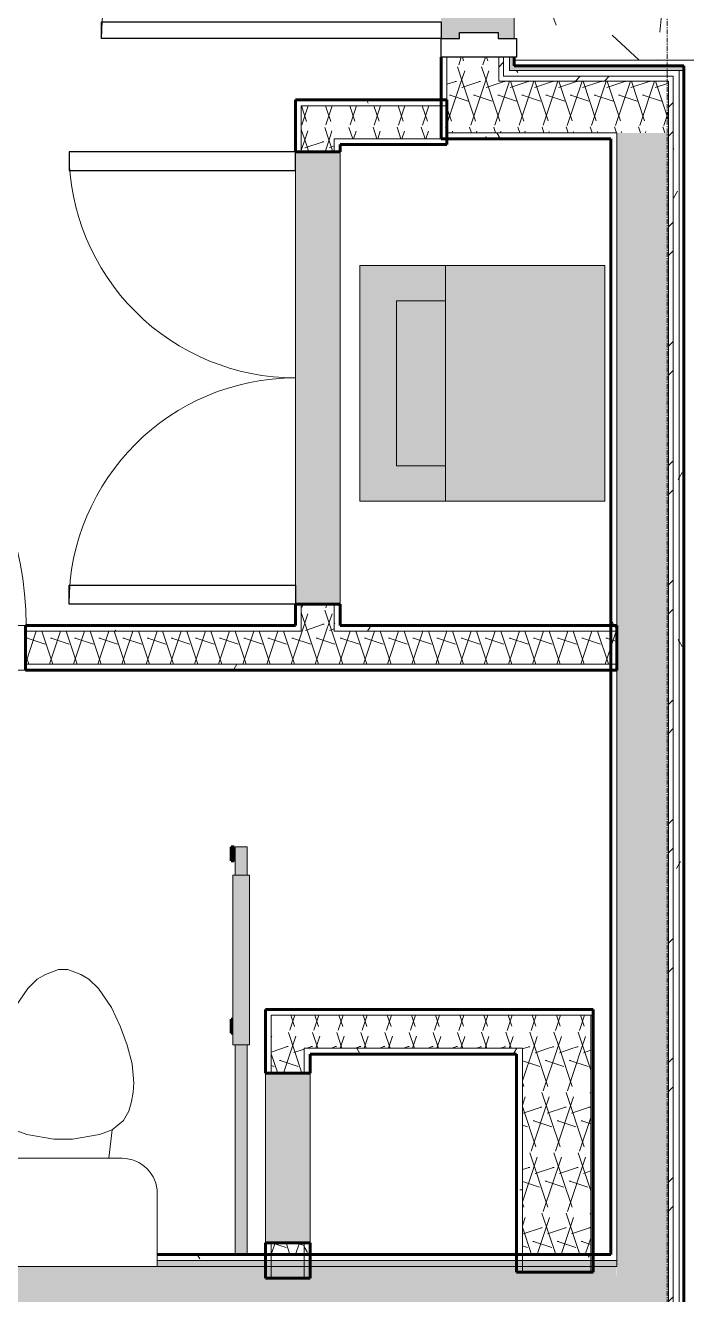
# Model space of a CAD drawing. Header units: inches. Extents: x -4169 to -1846, y 9706 to 12377.
# Drawn here: x -3549.4 to -3479.3, y 10838.2 to 10972.9 of the extents above; entities that cross this region are included whole.
import ezdxf

# ---------------------------------------------------------------- set-up
doc = ezdxf.new("R2010")
doc.units = ezdxf.units.IN
doc.header["$MEASUREMENT"] = 0
doc.linetypes.add('Grid Line 1_2_', pattern=[0.875, 0.5, -0.125, 0.125, -0.125])
for name, color, linetype, lineweight in [('0-1', 7, 'Continuous', 5), ('0-2', 50, 'Continuous', 18), ('A-CLNG', 13, 'Continuous', 18), ('A-CLNG-PATT-1', 252, 'Continuous', 18), ('A-DOOR', 31, 'Continuous', 18), ('A-DOOR-1', 250, 'Continuous', 9), ('A-DOOR-2', 90, 'Continuous', 30), ('A-DOOR-3', 135, 'Continuous', 18), ('A-DOOR-4', 50, 'Continuous', 18), ('A-DOOR-5', 10, 'Continuous', 60), ('A-DOOR-6', 31, 'Continuous', 30), ('A-DOOR-7', 31, 'Continuous', 9), ('A-DOOR-FRAM', 31, 'Continuous', 30), ('A-WALL', 113, 'Continuous', 18), ('A-WALL-1', 8, 'Continuous', 5), ('A-WALL-4', 10, 'Continuous', 60), ('A-WALL-5', 50, 'Continuous', 18), ('A-WALL-PATT-1', 250, 'Continuous', 9), ('A-WALL-PATT-2', 253, 'Continuous', 9), ('A-WALL-PATT-4', 111, 'Continuous', 9), ('I-WALL', 2, 'Continuous', 18), ('I-WALL-2', 2, 'Continuous', 5), ('I-WALL-3', 2, 'Continuous', 60), ('P-SANR-FIXT-1', 9, 'Continuous', 9), ('P-SANR-FIXT-2', 250, 'Continuous', 9), ('S-GRID-1', 1, 'Grid Line 1_2_', 9)]:
    doc.layers.add(name, color=color, linetype=linetype, lineweight=lineweight)
pattern_1 = [(0, (0, 0), (20.48, 5.12), [0.845, -14.515, 0.845, -14.515, -81.92]), (0, (0, 0), (20.48, 5.12), [-30.72, 0.845, -29.875, 0.845, -14.515, -35.84]), (0, (0, 0), (20.48, 5.12), [-76.8, 0.845, -9.395, 0.845, -24.755]), (120, (7.68, 2.56), (-14.67405, 15.1762003), [0.845, -14.515, 0.845, -14.515, -81.92]), (120, (7.68, 2.56), (-14.67405, 15.1762003), [-30.72, 0.845, -29.875, 0.845, -14.515, -35.84]), (120, (7.68, 2.56), (-14.67405, 15.1762003), [-76.8, 0.845, -9.395, 0.845, -24.755]), (240, (10.24, 12.8), (-5.80595, -20.2962003), [0.845, -14.515, 0.845, -14.515, -81.92]), (240, (10.24, 12.8), (-5.80595, -20.2962003), [-30.72, 0.845, -29.875, 0.845, -14.515, -35.84]), (240, (10.24, 12.8), (-5.80595, -20.2962003), [-76.8, 0.845, -9.395, 0.845, -24.755])]
pattern_2 = [(161.57, (0.32, 0.32), (-2.560496185, -0.000537386), [0, -18.214, 2.022, 0]), (18.43, (-0.32, 0.32), (-2.560496185, 0.000537386), [0, -18.214, 2.022, 0]), (108.43, (0.32, 0.32), (1.27922091, -6.400876726), [6.07, -14.166]), (71.57, (-0.32, 0.32), (1.27922091, 6.400876726), [6.07, -14.166])]
pattern_3 = [(45, (0, 0), (-6.335677, 6.335677), []), (45, (0, 9.6), (-6.335677, 6.335677), [])]

# ---------------------------------------------------------------- blocks, each defined once
blk = doc.blocks.new('SWING - SINGLE - FLUSH - 2-10 x 6-8 - PRIVACY-2632540-ENLARGED RCP - 2ND FLOOR PLAN')
at = {"layer": 'A-DOOR-1'}
blk.add_arc((17, -2.37), 34.07, 180, 266.6343, dxfattribs=at)
at = {"layer": 'A-DOOR-2'}
for p, q in [((15, -2.37), (15, -36.38)), ((17, -2.37), (15, -2.37)), ((17, -2.37), (17, -36.38)), ((17, -36.38), (15, -36.38))]:
    blk.add_line(p, q, dxfattribs=at)
blk = doc.blocks.new('Stacked Washer and Dryer - 26_x25_ - Private-1352637-ENLARGED RCP - 2ND FLOOR PLAN')
at = {"layer": 'P-SANR-FIXT-1'}
blk.add_hatch(color=256, dxfattribs=at).paths.add_polyline_path([(8.26, -12.5), (26, -12.5), (26, 12.5), (0, 12.5), (0, -12.5)], flags=0)
at = {"layer": 'P-SANR-FIXT-2'}
for p, q in [((26, 12.5), (0, 12.5)), ((0, -12.5), (0, 12.5)), ((16.91, 12.5), (16.91, -12.5)), ((26, 12.5), (26, -12.5)), ((16.91, 8.75), (22.09, 8.75)), ((22.09, 8.75), (22.09, -8.75)), ((22.09, -8.75), (16.91, -8.75)), ((0, -12.5), (26, -12.5))]:
    blk.add_line(p, q, dxfattribs=at)
blk = doc.blocks.new('SWING - DOUBLE - FLUSH - 4-0 x 6-8 - DUMMY-2639956-ENLARGED RCP - 2ND FLOOR PLAN')
at = {"layer": 'A-DOOR-1'}
for centre, start, end in [((-24, -2.375), 270, 0), ((24, -2.375), 180, 270)]:
    blk.add_arc(centre, 24, start, end, dxfattribs=at)
at = {"layer": 'A-DOOR-2'}
for p, q in [((-22, -2.375), (-24, -2.375)), ((-24, -2.375), (-24, -26.375)), ((-22, -26.375), (-22, -2.375)), ((22, -2.375), (24, -2.375)), ((22, -26.375), (22, -2.375)), ((24, -2.375), (24, -26.375)), ((-24, -26.375), (-22, -26.375)), ((24, -26.375), (22, -26.375))]:
    blk.add_line(p, q, dxfattribs=at)
blk = doc.blocks.new('Toilet-Domestic-3D - Toilet-Domestic-3D-1372870-ENLARGED RCP - 2ND FLOOR PLAN')
at = {"layer": 'P-SANR-FIXT-2'}
for p, q in [((-3.74, 10), (-2.74, 11)), ((-2.74, 11), (-1.87, 11.5)), ((-1.87, 11.5), (-0.5, 12)), ((-0.5, 12), (0.5, 12)), ((0.5, 12), (1.87, 11.5)), ((1.87, 11.5), (2.74, 11)), ((2.74, 11), (3.74, 10)), ((-5.13, 8), (-3.74, 10)), ((3.74, 10), (5.13, 8)), ((-6.06, 6), (-5.13, 8)), ((5.13, 8), (6.06, 6)), ((-6.79, 4), (-6.06, 6)), ((6.06, 6), (6.79, 4)), ((-7.33, 1.99), (-6.79, 4)), ((6.79, 4), (7.33, 1.99)), ((-7.5, 0), (-7.33, 1.99)), ((7.33, 1.99), (7.5, 0)), ((-7.41, -1), (-7.5, 0)), ((-7.24, -2), (-7.41, -1)), ((7.41, -1), (7.24, -2)), ((7.5, 0), (7.41, -1)), ((-6.97, -3), (-7.24, -2)), ((7.24, -2), (6.97, -3)), ((-6.4, -4), (-6.97, -3)), ((-5.21, -5), (-6.4, -4)), ((6.4, -4), (5.21, -5)), ((6.97, -3), (6.4, -4)), ((-3.84, -5.5), (-5.21, -5)), ((-4.86, -8.02), (-5.21, -5)), ((5.21, -5), (3.84, -5.5)), ((4.86, -8.02), (5.21, -5)), ((-1, -6), (-3.84, -5.5)), ((1, -6), (-1, -6)), ((3.84, -5.5), (1, -6)), ((6.25, -8.02), (-6.25, -8.02)), ((-9.98, -11.75), (-9.98, -19.48)), ((9.98, -19.48), (9.98, -11.75)), ((-9.98, -19.48), (9.98, -19.48))]:
    blk.add_line(p, q, dxfattribs=at)
for centre, start, end in [((-6.25, -11.75), 90, 180), ((6.25, -11.75), 0, 90)]:
    blk.add_arc(centre, 3.73, start, end, dxfattribs=at)
blk = doc.blocks.new('BARN - FLUSH - WIDTH 2-2638556-ENLARGED RCP - 2ND FLOOR PLAN')
at = {"layer": 'A-DOOR-3'}
h = blk.add_hatch(color=256, dxfattribs=at)
h.paths.add_polyline_path([(10.26, -4.94), (10.26, -4.32), (-12, -4.34), (-12, -4.95), (10.26, -4.95)], flags=0)
h.paths.add_polyline_path([(-30, -4.32), (-33, -4.34), (-33, -4.95), (-30, -4.95), (-30, -4.34)], flags=0)
h = blk.add_hatch(color=256, dxfattribs=at)
h.paths.add_polyline_path([(10.26, -5.57), (10.26, -4.95), (-12, -4.95), (-12, -5.57), (0.32, -5.57)], flags=0)
h.paths.add_polyline_path([(-30, -5.39), (-30, -4.95), (-33, -4.95), (-33, -5.57), (-30, -5.55), (-30, -5.48)], flags=0)
for points in [[(-12, -4.07), (-30, -4.07), (-30, -5.82), (-12, -5.82)], [(-31.5, -6), (-31.5, -5.67), (-33, -5.67), (-33, -6)], [(-13.23, -5.82), (-14.73, -5.82), (-14.73, -6), (-13.23, -6)]]:
    blk.add_hatch(color=256, dxfattribs=at).paths.add_polyline_path(points, flags=0)
at = {"layer": 'A-DOOR-4'}
for p, q in [((-30, -4.32), (-33, -4.32)), ((-33, -4.32), (-33, -4.95)), ((-33, -4.95), (-33, -5.57)), ((-30, -5.82), (-30, -4.07)), ((-30, -4.07), (-12, -4.07)), ((-12, -4.07), (-12, -5.82)), ((10.26, -4.32), (-12, -4.32)), ((-33, -5.57), (-30, -5.57)), ((-12, -5.82), (-30, -5.82)), ((-12, -5.57), (10.26, -5.57))]:
    blk.add_line(p, q, dxfattribs=at)
at = {"layer": 'A-DOOR-5'}
for p, q in [((-33, -6), (-33, -5.67)), ((-33, -5.67), (-31.5, -5.67)), ((-31.5, -6), (-33, -6)), ((-31.5, -5.67), (-31.5, -6)), ((-14.73, -6), (-14.73, -5.82)), ((-13.23, -6), (-14.73, -6)), ((-13.23, -5.82), (-13.23, -6))]:
    blk.add_line(p, q, dxfattribs=at)
blk = doc.blocks.new('CTR - 1st Phase - Unit Layouts_rvt-1-ENLARGED RCP - 2ND FLOOR PLAN')
at = {"layer": 'A-WALL-1'}
for points in [[(-3520.75, 10911.46), (-3516, 10911.46), (-3516, 10959.46), (-3520.75, 10959.46), (-3520.75, 10912.71)], [(-3489.42, 10842.44), (-3489.17, 10842.44), (-3489.17, 10867.83), (-3489.42, 10867.83), (-3489.42, 10852.38)], [(-3519.17, 10843.7), (-3519.17, 10861.7), (-3523.92, 10861.7), (-3523.92, 10843.7), (-3519.8, 10843.7)]]:
    blk.add_hatch(color=256, dxfattribs=at).paths.add_polyline_path(points, flags=0)
at = {"layer": 'A-WALL-PATT-1'}
h = blk.add_hatch(dxfattribs=at)
h.set_pattern_fill('FP_1', color=256, style=0, pattern_type=2)
h.set_pattern_definition(pattern_1)
h.paths.add_polyline_path([(-3520.75, 10964.34), (-3504.67, 10964.34), (-3504.67, 10964.96), (-3520.75, 10964.96)], flags=0)
h = blk.add_hatch(dxfattribs=at)
h.set_pattern_fill('FP_1', color=256, style=0, pattern_type=2)
h.set_pattern_definition(pattern_1)
h.paths.add_polyline_path([(-3516.62, 10909.2), (-3516, 10909.2), (-3516, 10911.46), (-3516.62, 10911.46)], flags=0)
h.paths.add_polyline_path([(-3516.62, 10959.46), (-3516, 10959.46), (-3516, 10960.21), (-3516.62, 10960.21), (-3516.62, 10960.18)], flags=0)
h = blk.add_hatch(dxfattribs=at)
h.set_pattern_fill('FP_1', color=256, style=0, pattern_type=2)
h.set_pattern_definition(pattern_1)
h.paths.add_polyline_path([(-3615.87, 10908.58), (-3590.62, 10908.58), (-3590.62, 10909.2), (-3644, 10909.2), (-3644, 10908.58), (-3619.37, 10908.58)], flags=0)
h.paths.add_polyline_path([(-3586.5, 10908.58), (-3583.37, 10908.58), (-3583.37, 10909.2), (-3587.12, 10909.2), (-3587.12, 10908.58)], flags=0)
h.paths.add_polyline_path([(-3516.62, 10908.58), (-3487.3, 10908.59), (-3487.3, 10909.2), (-3516.62, 10909.2)], flags=0)
h.paths.add_polyline_path([(-3520.12, 10908.58), (-3520.12, 10909.2), (-3549.37, 10909.2), (-3549.37, 10908.58), (-3520.75, 10908.58)], flags=0)
h = blk.add_hatch(dxfattribs=at)
h.set_pattern_fill('FP_1', color=256, style=0, pattern_type=2)
h.set_pattern_definition(pattern_1)
h.paths.add_polyline_path([(-3644.62, 10904.45), (-3583.37, 10904.45), (-3583.37, 10905.08), (-3648.12, 10905.08), (-3648.12, 10904.45), (-3648.08, 10904.45)], flags=0)
h.paths.add_polyline_path([(-3549.37, 10904.45), (-3487.3, 10904.45), (-3487.3, 10905.08), (-3549.37, 10905.08)], flags=0)
h = blk.add_hatch(dxfattribs=at)
h.set_pattern_fill('FP_1', color=256, style=0, pattern_type=2)
h.set_pattern_definition(pattern_1)
h.paths.add_polyline_path([(-3519.17, 10842.44), (-3519.17, 10843.7), (-3519.8, 10843.7), (-3519.8, 10842.44), (-3519.38, 10842.44)], flags=0)
h.paths.add_polyline_path([(-3519.17, 10861.7), (-3519.17, 10864.33), (-3519.8, 10864.33), (-3519.8, 10861.7)], flags=0)
h = blk.add_hatch(dxfattribs=at)
h.set_pattern_fill('FP_1', color=256, style=0, pattern_type=2)
h.set_pattern_definition(pattern_1)
h.paths.add_polyline_path([(-3496.67, 10863.7), (-3496.67, 10864.33), (-3519.17, 10864.33), (-3519.17, 10863.7), (-3497.3, 10863.7)], flags=0)
h = blk.add_hatch(dxfattribs=at)
h.set_pattern_fill('FP_1', color=256, style=0, pattern_type=2)
h.set_pattern_definition(pattern_1)
h.paths.add_polyline_path([(-3496.67, 10842.44), (-3496.67, 10863.7), (-3497.3, 10863.7), (-3497.3, 10842.44)], flags=0)
at = {"layer": 'A-WALL-PATT-2'}
h = blk.add_hatch(dxfattribs=at)
h.set_pattern_fill('FP_2', color=256, style=0, pattern_type=2)
h.set_pattern_definition(pattern_2)
h.paths.add_polyline_path([(-3516, 10960.84), (-3504.67, 10960.84), (-3504.67, 10964.34), (-3520.12, 10964.34), (-3520.12, 10960.84), (-3516.62, 10960.84)], flags=0)
h = blk.add_hatch(dxfattribs=at)
h.set_pattern_fill('FP_2', color=256, style=0, pattern_type=2)
h.set_pattern_definition(pattern_2)
h.paths.add_polyline_path([(-3516.62, 10908.58), (-3516.62, 10911.46), (-3520.12, 10911.46), (-3520.12, 10908.58)], flags=0)
h.paths.add_polyline_path([(-3516.62, 10959.46), (-3516.62, 10960.84), (-3520.12, 10960.84), (-3520.12, 10959.46)], flags=0)
h = blk.add_hatch(dxfattribs=at)
h.set_pattern_fill('FP_2', color=256, style=0, pattern_type=2)
h.set_pattern_definition(pattern_2)
h.paths.add_polyline_path([(-3599.25, 10905.08), (-3583.37, 10905.08), (-3583.37, 10908.58), (-3644.62, 10908.56), (-3644.62, 10905.08), (-3644, 10905.08)], flags=0)
h.paths.add_polyline_path([(-3531.72, 10905.08), (-3486.67, 10905.08), (-3486.67, 10908.58), (-3549.37, 10908.58), (-3549.37, 10905.08)], flags=0)
h = blk.add_hatch(dxfattribs=at)
h.set_pattern_fill('FP_2', color=256, style=0, pattern_type=2)
h.set_pattern_definition(pattern_2)
h.paths.add_polyline_path([(-3520.97, 10842.44), (-3519.8, 10842.44), (-3519.8, 10843.7), (-3523.3, 10843.7), (-3523.3, 10842.44)], flags=0)
h.paths.add_polyline_path([(-3519.8, 10861.7), (-3519.8, 10867.83), (-3523.3, 10867.83), (-3523.3, 10861.7)], flags=0)
h = blk.add_hatch(dxfattribs=at)
h.set_pattern_fill('FP_2', color=256, style=0, pattern_type=2)
h.set_pattern_definition(pattern_2)
h.paths.add_polyline_path([(-3519.17, 10864.33), (-3489.42, 10864.33), (-3489.42, 10867.83), (-3519.8, 10867.83), (-3519.8, 10864.33)], flags=0)
h = blk.add_hatch(dxfattribs=at)
h.set_pattern_fill('FP_2', color=256, style=0, pattern_type=2)
h.set_pattern_definition(pattern_2)
h.paths.add_polyline_path([(-3489.42, 10842.44), (-3489.42, 10864.33), (-3496.67, 10864.33), (-3496.67, 10842.44), (-3490.47, 10842.44)], flags=0)
at = {"layer": 'A-WALL-4'}
for p, q in [((-3520.75, 10964.96), (-3504.67, 10964.96)), ((-3520.75, 10964.34), (-3520.75, 10964.96)), ((-3520.75, 10960.21), (-3520.75, 10964.34)), ((-3504.67, 10964.96), (-3504.67, 10960.21)), ((-3520.75, 10959.46), (-3520.75, 10960.21)), ((-3504.67, 10960.21), (-3516, 10960.21)), ((-3516, 10960.21), (-3516, 10959.46)), ((-3516, 10959.46), (-3520.75, 10959.46)), ((-3520.75, 10909.2), (-3520.75, 10911.46)), ((-3520.75, 10911.46), (-3516, 10911.46)), ((-3516, 10911.46), (-3516, 10909.2)), ((-3549.37, 10909.2), (-3520.75, 10909.2)), ((-3549.37, 10904.45), (-3549.37, 10909.2)), ((-3516, 10909.2), (-3486.67, 10909.2)), ((-3486.67, 10909.2), (-3486.67, 10904.45)), ((-3486.67, 10904.45), (-3549.37, 10904.45)), ((-3523.92, 10861.7), (-3523.92, 10868.45)), ((-3523.92, 10868.45), (-3523.3, 10868.45)), ((-3523.3, 10868.45), (-3519.17, 10868.45)), ((-3519.17, 10868.45), (-3489.17, 10868.45)), ((-3489.17, 10868.45), (-3489.17, 10867.83)), ((-3489.17, 10867.83), (-3489.17, 10863.7)), ((-3519.17, 10863.7), (-3519.17, 10861.7)), ((-3497.3, 10863.7), (-3519.17, 10863.7)), ((-3497.3, 10840.56), (-3497.3, 10863.7)), ((-3489.17, 10863.7), (-3489.17, 10840.56)), ((-3519.17, 10861.7), (-3523.92, 10861.7)), ((-3523.92, 10839.94), (-3523.92, 10843.7)), ((-3523.92, 10843.7), (-3519.17, 10843.7)), ((-3519.17, 10843.7), (-3519.17, 10839.94)), ((-3489.17, 10840.56), (-3497.3, 10840.56)), ((-3519.17, 10839.94), (-3523.92, 10839.94))]:
    blk.add_line(p, q, dxfattribs=at)
at = {"layer": 'A-WALL-5'}
for p, q in [((-3504.67, 10964.34), (-3520.12, 10964.34)), ((-3520.12, 10964.34), (-3520.12, 10960.84)), ((-3520.12, 10960.84), (-3520.12, 10960.21)), ((-3520.12, 10959.46), (-3520.12, 10960.21)), ((-3504.67, 10960.84), (-3516.62, 10960.84)), ((-3516.62, 10960.84), (-3516.62, 10960.21)), ((-3516.62, 10959.46), (-3516.62, 10960.21)), ((-3516, 10911.46), (-3516, 10959.46)), ((-3520.75, 10957.46), (-3520.75, 10913.46)), ((-3520.12, 10909.2), (-3520.12, 10911.46)), ((-3516.62, 10909.2), (-3516.62, 10911.46)), ((-3549.37, 10909.2), (-3583.37, 10909.2)), ((-3520.12, 10909.2), (-3520.12, 10908.58)), ((-3516.62, 10909.2), (-3516.62, 10908.58)), ((-3520.12, 10908.58), (-3549.37, 10908.58)), ((-3486.67, 10908.58), (-3516.62, 10908.58)), ((-3486.67, 10905.08), (-3549.37, 10905.08)), ((-3583.37, 10904.45), (-3549.37, 10904.45)), ((-3523.3, 10861.7), (-3523.3, 10867.83)), ((-3519.8, 10867.83), (-3523.3, 10867.83)), ((-3519.17, 10867.83), (-3519.8, 10867.83)), ((-3489.42, 10867.83), (-3519.17, 10867.83)), ((-3489.17, 10867.83), (-3489.42, 10867.83)), ((-3489.42, 10864.33), (-3489.42, 10867.83)), ((-3489.17, 10867.83), (-3489.42, 10867.83)), ((-3519.8, 10861.7), (-3519.8, 10864.33)), ((-3519.17, 10864.33), (-3519.8, 10864.33)), ((-3496.67, 10864.33), (-3519.17, 10864.33)), ((-3496.67, 10863.7), (-3496.67, 10864.33)), ((-3489.42, 10863.7), (-3489.42, 10864.33)), ((-3496.67, 10863.7), (-3496.67, 10840.56)), ((-3489.42, 10863.7), (-3489.42, 10840.56)), ((-3523.92, 10861.7), (-3523.92, 10843.7)), ((-3519.17, 10843.7), (-3519.17, 10861.7)), ((-3523.3, 10839.94), (-3523.3, 10843.7)), ((-3519.8, 10839.94), (-3519.8, 10843.7))]:
    blk.add_line(p, q, dxfattribs=at)
at = {"layer": '0-2'}
for name, p, rotation in [('SWING - DOUBLE - FLUSH - 4-0 x 6-8 - DUMMY-2639956-ENLARGED RCP - 2ND FLOOR PLAN', (-3518.37, 10935.46), 270.000000000028), ('Stacked Washer and Dryer - 26_x25_ - Private-1352637-ENLARGED RCP - 2ND FLOOR PLAN', (-3487.92, 10934.89), 180), ('SWING - SINGLE - FLUSH - 2-10 x 6-8 - PRIVACY-2632540-ENLARGED RCP - 2ND FLOOR PLAN', (-3566.37, 10906.83), 180), ('BARN - FLUSH - WIDTH 2-2638556-ENLARGED RCP - 2ND FLOOR PLAN', (-3521.55, 10852.7), 270.0000000000024)]:
    blk.add_blockref(name, p, dxfattribs=dict(at, rotation=rotation))
blk.add_blockref('Toilet-Domestic-3D - Toilet-Domestic-3D-1372870-ENLARGED RCP - 2ND FLOOR PLAN', (-3545.37, 10860.67), dxfattribs=at)
blk = doc.blocks.new('CTR - 1st Phase - Shell_rvt-1-ENLARGED RCP - 2ND FLOOR PLAN')
at = {"layer": 'S-GRID-1'}
blk.add_line((-3481.32, 9836.18), (-3481.32, 12344.54), dxfattribs=at)
blk = doc.blocks.new('HOLLOW METAL - UNIT DOOR-2160819-ENLARGED RCP - 2ND FLOOR PLAN')
at = {"layer": 'A-DOOR-6'}
for p, q in [((16.25, -4.125), (18, -4.125)), ((16.25, -40.125), (16.25, -4.125)), ((18, -4.125), (18, -40.125)), ((18, -40.125), (16.25, -40.125))]:
    blk.add_line(p, q, dxfattribs=at)
at = {"layer": 'A-DOOR-7'}
blk.add_arc((18, -4.125), 36, 180, 270, dxfattribs=at)
at = {"layer": 'A-DOOR-FRAM'}
for p, q in [((-20, 3.875), (-18, 3.875)), ((-20, -4.125), (-20, 3.875)), ((-18, 3.875), (-18, 1.9375)), ((18, 3.875), (20, 3.875)), ((18, 1.9375), (18, 3.875)), ((20, 3.875), (20, -4.125)), ((-18, 1.9375), (-17.375, 1.9375)), ((-17.375, 1.9375), (-17.375, -2.1875)), ((17.375, 1.9375), (18, 1.9375)), ((17.375, -2.1875), (17.375, 1.9375)), ((-18, -2.1875), (-18, -4.125)), ((-17.375, -2.1875), (-18, -2.1875)), ((18, -2.1875), (17.375, -2.1875)), ((18, -4.125), (18, -2.1875)), ((-18, -4.125), (-20, -4.125)), ((20, -4.125), (18, -4.125))]:
    blk.add_line(p, q, dxfattribs=at)

msp = doc.modelspace()

# ---------------------------------------------------------------- hatches: boundary and pattern name
at = {"layer": 'A-CLNG-PATT-1'}
h = msp.add_hatch(dxfattribs=at)
h.set_pattern_fill('FP_55', color=256, style=0, pattern_type=2)
h.set_pattern_definition([(108.435, (4.16, 0), (-16.000521, 32.0003383), [6.072, -44.525]), (139.399, (2.24, 5.76), (-96.00016541, 79.9998798), [2.95, -144.562]), (136.848, (16, 7.68), (-240.00202852, 223.9982064), [7.018, -343.889]), (109.983, (10.88, 12.48), (-47.99971113, 127.99986808), [3.746, -183.53]), (90, (9.6, 0), (-16, 16), [3.2, -12.8]), (118.443, (9.6, 3.2), (112.0002199, -207.99937941), [8.734, -427.981]), (84.289, (5.44, 10.88), (-16.00092206, -143.99947947), [3.216, -157.582]), (129.806, (5.76, 14.08), (64.00060153, -80.0001644), [2.499, -122.465])])
h.paths.add_polyline_path([(-3478.3, 10949.97), (-3435.32, 10949.97), (-3435.32, 10968.92), (-3478.3, 10968.92), (-3478.3, 10952.92)], flags=0)
h.paths.add_polyline_path([(-3496.99, 10969.17), (-3435.32, 10969.17), (-3435.32, 11007.32), (-3497.55, 11007.32), (-3497.55, 10971.49), (-3497.3, 10971.49), (-3497.3, 10969.49), (-3497.55, 10969.49), (-3497.55, 10969.17), (-3497.3, 10969.17)], flags=0)
h.paths.add_polyline_path([(-3497.3, 11007.57), (-3435.32, 11007.57), (-3435.32, 11026.52), (-3479.55, 11026.52), (-3479.55, 11025.81), (-3497.55, 11025.81), (-3497.55, 11009.49), (-3497.3, 11009.49), (-3497.3, 11008.06)], flags=0)
at = {"layer": 'A-WALL-PATT-4'}
h = msp.add_hatch(dxfattribs=at)
h.set_pattern_fill('FP_1', color=256, style=0, pattern_type=2)
h.set_pattern_definition(pattern_1)
h.paths.add_polyline_path([(-3505.3, 10964.96), (-3504.67, 10964.96), (-3504.67, 10969.49), (-3505.3, 10969.49), (-3505.3, 10966.96)], flags=0)
h.paths.add_polyline_path([(-3504.67, 11009.49), (-3504.67, 11032.94), (-3505.3, 11032.94), (-3505.3, 11009.49)], flags=0)
h = msp.add_hatch(dxfattribs=at)
h.set_pattern_fill('FP_2', color=256, style=0, pattern_type=2)
h.set_pattern_definition(pattern_2)
h.paths.add_polyline_path([(-3504.67, 10966.96), (-3499.17, 10966.96), (-3499.17, 10969.49), (-3504.67, 10969.49), (-3504.67, 10967.46)], flags=0)
h.paths.add_polyline_path([(-3503.36, 11009.49), (-3499.17, 11009.49), (-3499.17, 11027.44), (-3504.67, 11027.44), (-3504.67, 11009.49)], flags=0)
h = msp.add_hatch(dxfattribs=at)
h.set_pattern_fill('FP_38', color=256, style=0, pattern_type=2)
h.set_pattern_definition(pattern_3)
h.paths.add_polyline_path([(-3499.17, 10967.46), (-3498.67, 10967.46), (-3498.67, 10969.49), (-3499.17, 10969.49), (-3499.17, 10968.59)], flags=0)
h.paths.add_polyline_path([(-3499.17, 11009.49), (-3498.67, 11009.49), (-3498.67, 11026.94), (-3499.17, 11026.94), (-3499.17, 11013.25)], flags=0)
h = msp.add_hatch(dxfattribs=at)
h.set_pattern_fill('FP_1', color=256, style=0, pattern_type=2)
h.set_pattern_definition(pattern_1)
h.paths.add_polyline_path([(-3498.67, 10967.46), (-3480.05, 10967.46), (-3480.05, 10968.09), (-3498.67, 10968.09)], flags=0)
h = msp.add_hatch(dxfattribs=at)
h.set_pattern_fill('FP_1', color=256, style=0, pattern_type=2)
h.set_pattern_definition(pattern_1)
h.paths.add_polyline_path([(-3479.92, 10708.29), (-3479.92, 10715.54), (-3479.55, 10715.54), (-3479.55, 10968.09), (-3480.05, 10968.09), (-3480.05, 10708.29)], flags=0)
h = msp.add_hatch(dxfattribs=at)
h.set_pattern_fill('FP_2', color=256, style=0, pattern_type=2)
h.set_pattern_definition(pattern_2)
h.paths.add_polyline_path([(-3498.79, 10961.46), (-3481.17, 10961.46), (-3481.19, 10966.96), (-3504.67, 10966.96), (-3504.67, 10961.46), (-3499.17, 10961.46)], flags=0)
h = msp.add_hatch(dxfattribs=at)
h.set_pattern_fill('FP_38', color=256, style=0, pattern_type=2)
h.set_pattern_definition(pattern_3)
h.paths.add_polyline_path([(-3480.67, 10966.96), (-3480.67, 10967.46), (-3499.17, 10967.46), (-3499.17, 10966.96), (-3481.07, 10966.96)], flags=0)
h = msp.add_hatch(dxfattribs=at)
h.set_pattern_fill('FP_38', color=256, style=0, pattern_type=2)
h.set_pattern_definition(pattern_3)
h.paths.add_polyline_path([(-3481.17, 10709.41), (-3480.67, 10709.41), (-3480.67, 10966.96), (-3481.17, 10966.96), (-3481.17, 10711.62)], flags=0)
h = msp.add_hatch(dxfattribs=at)
h.set_pattern_fill('FP_1', color=256, style=0, pattern_type=2)
h.set_pattern_definition(pattern_1)
h.paths.add_polyline_path([(-3480.63, 10708.91), (-3480.05, 10708.91), (-3480.05, 10967.46), (-3480.67, 10967.46), (-3480.67, 10708.91)], flags=0)
h = msp.add_hatch(dxfattribs=at)
h.set_pattern_fill('FP_1', color=256, style=0, pattern_type=2)
h.set_pattern_definition(pattern_1)
h.paths.add_polyline_path([(-3498.75, 10960.84), (-3486.67, 10960.84), (-3486.67, 10961.46), (-3504.67, 10961.46), (-3504.67, 10960.84), (-3499.17, 10960.84)], flags=0)
h = msp.add_hatch(dxfattribs=at)
h.set_pattern_fill('FP_2', color=256, style=0, pattern_type=2)
h.set_pattern_definition(pattern_2)
h.paths.add_polyline_path([(-3486.67, 10714.91), (-3481.17, 10714.91), (-3481.18, 10961.46), (-3486.67, 10961.46), (-3486.67, 10715.54)], flags=0)
h = msp.add_hatch(dxfattribs=at)
h.set_pattern_fill('FP_1', color=256, style=0, pattern_type=2)
h.set_pattern_definition(pattern_1)
h.paths.add_polyline_path([(-3486.67, 10715.54), (-3486.67, 10767.8), (-3487.3, 10767.8), (-3487.3, 10715.54)], flags=0)
h.paths.add_polyline_path([(-3486.97, 10771.3), (-3486.67, 10771.3), (-3486.67, 10834.56), (-3487.3, 10834.56), (-3487.3, 10771.3)], flags=0)
h.paths.add_polyline_path([(-3486.67, 10841.81), (-3486.67, 10905.08), (-3487.3, 10905.08), (-3487.3, 10841.81)], flags=0)
h.paths.add_polyline_path([(-3486.95, 10908.58), (-3486.67, 10908.58), (-3486.67, 10960.84), (-3487.3, 10960.84), (-3487.3, 10908.58)], flags=0)
h = msp.add_hatch(dxfattribs=at)
h.set_pattern_fill('FP_1', color=256, style=0, pattern_type=2)
h.set_pattern_definition(pattern_1)
h.paths.add_polyline_path([(-3571.55, 10841.81), (-3555.35, 10841.81), (-3555.35, 10842.44), (-3571.55, 10842.44), (-3571.55, 10842.19), (-3611.55, 10842.19), (-3611.55, 10842.44), (-3852.47, 10842.44), (-3852.47, 10841.81), (-3573.55, 10841.81)], flags=0)
h.paths.add_polyline_path([(-3487.3, 10841.81), (-3487.3, 10842.44), (-3535.4, 10842.44), (-3535.4, 10841.81), (-3490.43, 10841.81)], flags=0)
h = msp.add_hatch(dxfattribs=at)
h.set_pattern_fill('FP_2', color=256, style=0, pattern_type=2)
h.set_pattern_definition(pattern_2)
h.paths.add_polyline_path([(-3486.67, 10835.69), (-3486.7, 10841.19), (-3852.47, 10841.19), (-3852.47, 10835.69), (-3486.93, 10835.69)], flags=0)
at = {"layer": 'I-WALL'}
msp.add_hatch(color=256, dxfattribs=at).paths.add_polyline_path([(-3498.05, 10968.09), (-3479.55, 10968.09), (-3479.55, 10968.59), (-3498.05, 10968.59)], flags=0)
at = {"layer": 'I-WALL-2'}
h = msp.add_hatch(color=256, dxfattribs=at)
h.paths.add_polyline_path([(-3497.92, 10968.59), (-3497.55, 10968.59), (-3497.55, 10969.49), (-3498.05, 10969.49), (-3498.05, 10968.59), (-3497.95, 10968.59)], flags=0)
h.paths.add_polyline_path([(-3497.55, 11009.49), (-3497.55, 11025.81), (-3498.05, 11025.81), (-3498.05, 11009.49), (-3497.95, 11009.49)], flags=0)
msp.add_hatch(color=256, dxfattribs=at).paths.add_polyline_path([(-3503.36, 10971.49), (-3503.36, 10972.11), (-3499.24, 10972.11), (-3499.24, 10971.49), (-3497.55, 10971.49), (-3497.55, 11007.49), (-3499.24, 11007.49), (-3499.24, 11006.86), (-3503.36, 11006.86), (-3503.36, 11007.49), (-3505.3, 11007.49), (-3505.3, 10971.49)], flags=0)
h = msp.add_hatch(color=256, dxfattribs=at)
h.paths.add_polyline_path([(-3486.67, 10841.19), (-3486.67, 10841.81), (-3535.4, 10841.81), (-3535.4, 10841.19), (-3486.7, 10841.19)], flags=0)
h.paths.add_polyline_path([(-3801.84, 10841.19), (-3555.35, 10841.19), (-3555.35, 10841.81), (-3852.47, 10841.81), (-3852.47, 10841.19), (-3808.43, 10841.19)], flags=0)

# ---------------------------------------------------------------- linework, layer by layer
at = {"layer": 'A-CLNG'}
msp.add_line((-3435.32, 10969.17), (-3497.55, 10969.17), dxfattribs=at)
at = {"layer": 'A-WALL'}
for p, q in [((-3504.67, 10969.49), (-3504.67, 10961.46)), ((-3499.17, 10969.49), (-3499.17, 10966.96)), ((-3498.67, 10969.49), (-3498.67, 10967.46)), ((-3498.05, 10969.49), (-3498.05, 10968.09)), ((-3479.55, 10968.09), (-3498.05, 10968.09)), ((-3480.05, 10968.09), (-3480.05, 10708.29)), ((-3481.17, 10966.96), (-3499.17, 10966.96)), ((-3480.67, 10967.46), (-3498.67, 10967.46)), ((-3481.17, 10966.96), (-3481.17, 10709.41)), ((-3480.67, 10967.46), (-3480.67, 10708.91)), ((-3486.67, 10961.46), (-3504.67, 10961.46)), ((-3486.67, 10961.46), (-3486.67, 10841.19)), ((-3535.4, 10841.81), (-3486.67, 10841.81)), ((-3535.4, 10841.19), (-3486.67, 10841.19))]:
    msp.add_line(p, q, dxfattribs=at)
at = {"layer": 'I-WALL'}
msp.add_line((-3497.55, 10971.49), (-3497.55, 11007.49), dxfattribs=at)
at = {"layer": 'I-WALL-3'}
for p, q in [((-3505.3, 10960.84), (-3505.3, 10969.49)), ((-3497.55, 10969.49), (-3497.55, 10968.59)), ((-3497.55, 10968.59), (-3479.55, 10968.59)), ((-3479.55, 10968.59), (-3479.55, 10707.79)), ((-3487.3, 10960.84), (-3505.3, 10960.84)), ((-3487.3, 10842.44), (-3487.3, 10960.84)), ((-3535.4, 10842.44), (-3487.3, 10842.44))]:
    msp.add_line(p, q, dxfattribs=at)

# ---------------------------------------------------------------- block references
at = {"layer": '0-1'}
for name in ['CTR - 1st Phase - Shell_rvt-1-ENLARGED RCP - 2ND FLOOR PLAN', 'CTR - 1st Phase - Unit Layouts_rvt-1-ENLARGED RCP - 2ND FLOOR PLAN']:
    msp.add_blockref(name, (0, 0), dxfattribs=at)
at = {"layer": 'A-DOOR', "rotation": 270.0000000000057}
msp.add_blockref('HOLLOW METAL - UNIT DOOR-2160819-ENLARGED RCP - 2ND FLOOR PLAN', (-3501.17, 10989.49), dxfattribs=at)

doc.saveas('drawing.dxf')
